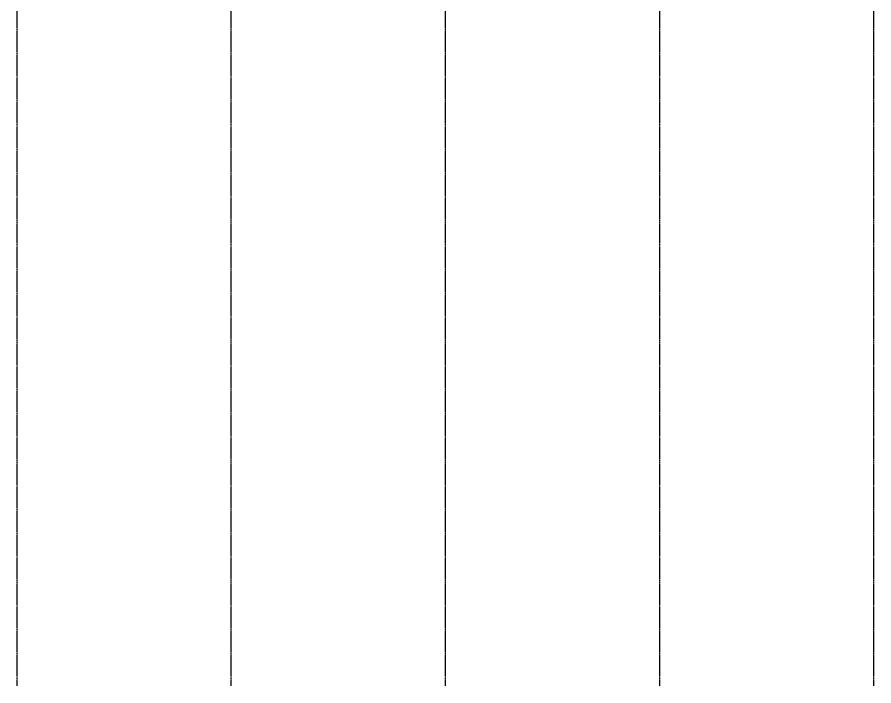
# Model space of a CAD drawing. Header units: millimetres. Extents: x -57554 to 16546, y 2142 to 98430.
# Drawn here: x -27096 to -24096, y 71792 to 74134 of the extents above; entities that cross this region are included whole.
import ezdxf

# ---------------------------------------------------------------- set-up
doc = ezdxf.new("R2010")
doc.units = ezdxf.units.MM
doc.linetypes.add('DXK_LINE_DOT3', pattern=[5.9187, 2.979, -0.9799, 0.9799, -0.9799])

msp = doc.modelspace()

# ---------------------------------------------------------------- linework, layer by layer
at = {"color": 1, "linetype": 'DXK_LINE_DOT3'}
for p, q in [((-27096.4, 71792.5), (-27096.4, 84292.5)), ((-26346.4, 71792.5), (-26346.4, 84292.5)), ((-25596.4, 71792.5), (-25596.4, 84292.5)), ((-24846.4, 71792.5), (-24846.4, 84292.5)), ((-24096.4, 71792.5), (-24096.4, 84292.5))]:
    msp.add_line(p, q, dxfattribs=at)

doc.saveas('drawing.dxf')
